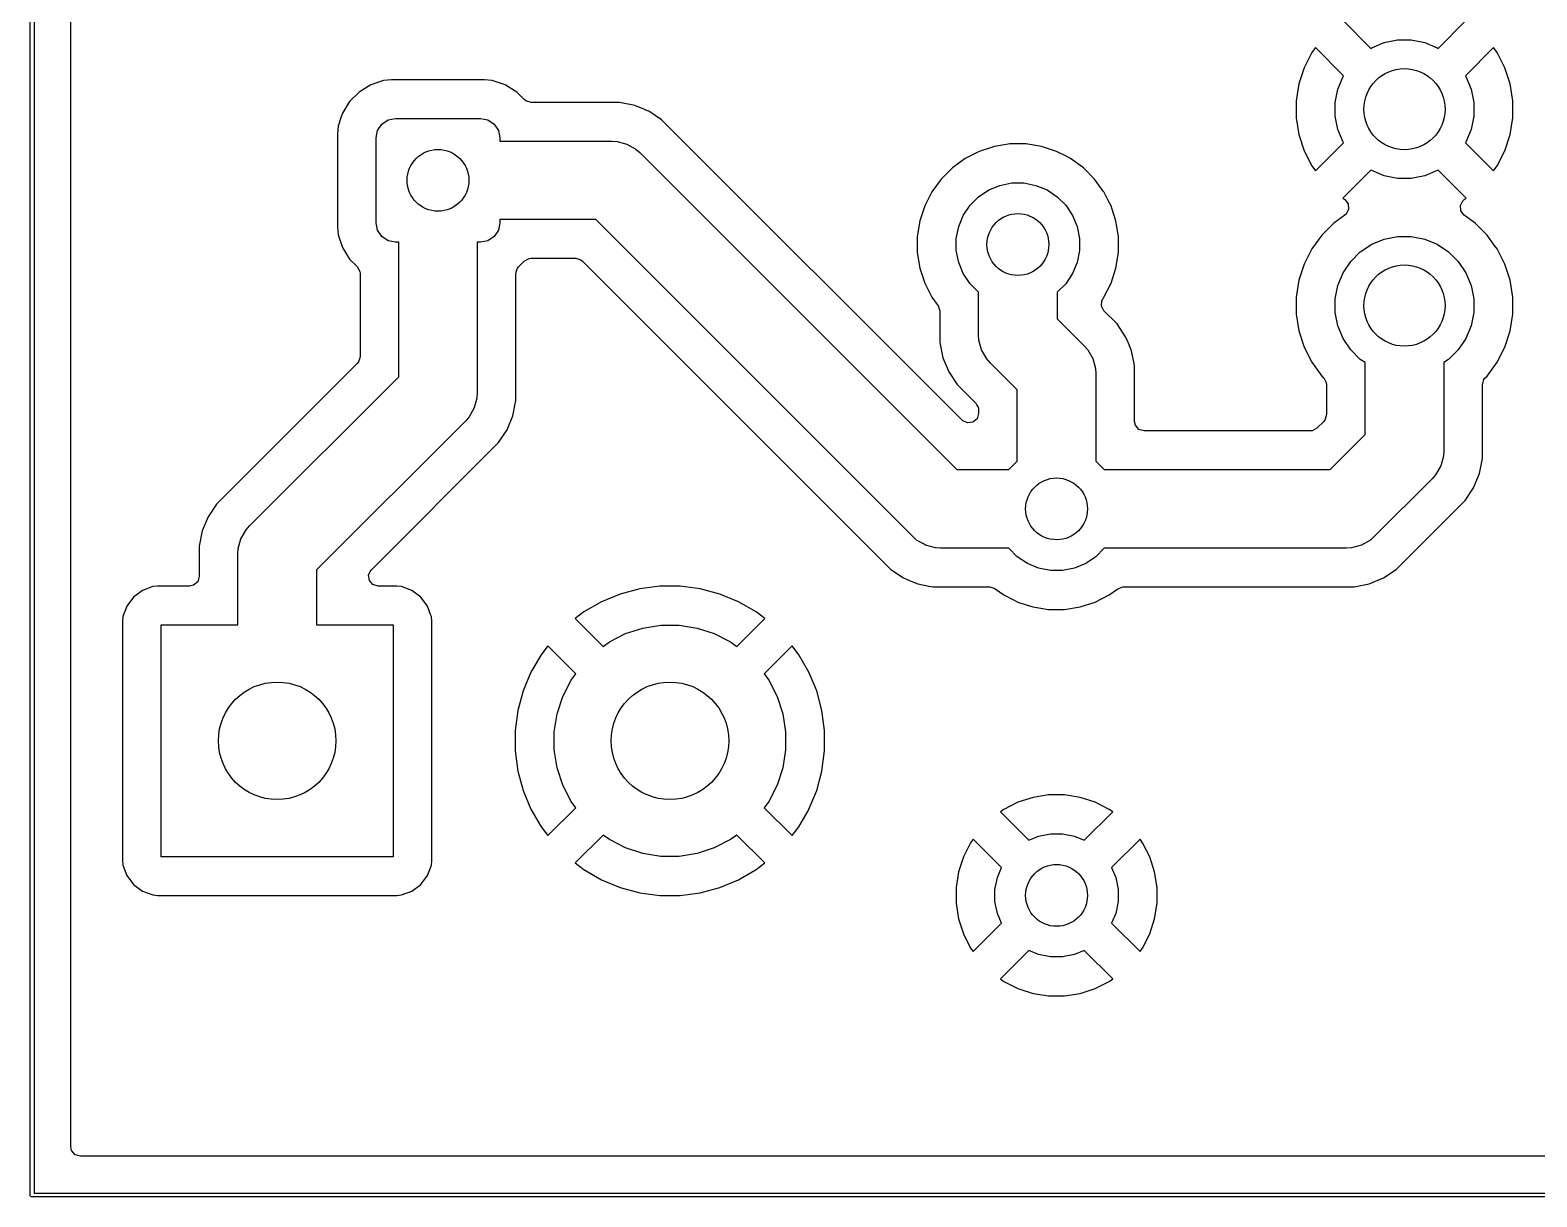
# Model space of a CAD drawing. Extents: x 101.7 to 181.8, y -136.4 to -71.3.
# Drawn here: x 101.72 to 121.21, y -136.4 to -121.31 of the extents above; entities that cross this region are included whole.
import ezdxf

# ---------------------------------------------------------------- set-up
doc = ezdxf.new("R2010")
doc.units = 0
doc.layers.add('BLACK', color=7, linetype='CONTINUOUS')

msp = doc.modelspace()

# ---------------------------------------------------------------- linework, layer by layer
at = {"layer": 'BLACK', "linetype": 'CONTINUOUS'}
for p, q in [((101.725, -136.375), (101.725, -71.375)), ((101.775, -71.4), (101.775, -136.35)), ((102.2505, -135.7505), (102.2505, -119.347682)), ((118.702485, -121.178932), (119.0662, -121.542647)), ((119.933798, -121.542646), (120.297513, -121.178932)), ((118.302616, -121.596233), (118.202567, -121.792589)), ((118.348931, -121.532485), (118.302616, -121.596233)), ((118.348932, -121.532485), (118.348931, -121.532485)), ((118.712647, -121.8962), (118.348932, -121.532485)), ((119.0662, -121.542647), (119.075743, -121.536271)), ((119.075743, -121.536271), (119.238744, -121.468754)), ((119.238744, -121.468754), (119.411785, -121.434334)), ((119.411785, -121.434334), (119.588215, -121.434334)), ((119.588215, -121.434334), (119.761256, -121.468754)), ((119.761256, -121.468754), (119.924257, -121.536271)), ((119.924257, -121.536271), (119.933798, -121.542646)), ((120.651065, -121.532485), (120.287351, -121.896198)), ((120.651066, -121.532485), (120.651065, -121.532485)), ((120.697388, -121.596243), (120.651066, -121.532485)), ((120.797432, -121.792589), (120.697388, -121.596243)), ((118.202567, -121.792589), (118.134473, -122.002164)), ((120.865526, -122.002164), (120.797432, -121.792589)), ((106.2972, -121.960001), (106.130668, -122.015185)), ((106.297203, -121.96), (106.2972, -121.960001)), ((106.399981, -121.949501), (106.297203, -121.96)), ((106.399998, -121.9495), (106.399981, -121.949501)), ((107.60001, -121.9495), (106.399998, -121.9495)), ((107.702795, -121.96), (107.60001, -121.9495)), ((107.702797, -121.960001), (107.702795, -121.96)), ((107.869334, -122.015186), (107.702797, -121.960001)), ((118.638754, -122.068744), (118.706271, -121.905743)), ((118.706271, -121.905743), (118.712647, -121.8962)), ((120.287351, -121.896198), (120.293729, -121.905743)), ((120.293729, -121.905743), (120.361246, -122.068744)), ((105.981342, -122.107289), (105.857289, -122.231342)), ((106.130663, -122.015187), (105.981342, -122.107289)), ((106.130668, -122.015185), (106.130663, -122.015187)), ((108.018656, -122.107288), (107.869334, -122.015186)), ((108.11655, -122.205182), (108.018656, -122.107288)), ((118.134473, -122.002164), (118.1, -122.219818)), ((118.604334, -122.241785), (118.638754, -122.068744)), ((120.361246, -122.068744), (120.395666, -122.241785)), ((120.9, -122.219818), (120.865526, -122.002164)), ((105.857289, -122.231342), (105.765187, -122.380663)), ((108.137192, -122.221815), (108.11655, -122.205182)), ((108.204231, -122.2415), (108.137192, -122.221815)), ((109.349329, -122.2415), (108.204231, -122.2415)), ((109.349333, -122.2415), (109.349329, -122.2415)), ((109.544161, -122.280254), (109.349333, -122.2415)), ((109.544169, -122.280256), (109.544161, -122.280254)), ((109.663071, -122.329507), (109.544169, -122.280256)), ((109.711338, -122.3495), (109.663071, -122.329507)), ((109.71134, -122.3495), (109.711338, -122.3495)), ((109.727698, -122.356275), (109.71134, -122.3495)), ((109.72771, -122.356282), (109.727698, -122.356275)), ((109.89288, -122.466646), (109.72771, -122.356282)), ((118.1, -122.219818), (118.1, -122.440181)), ((118.604334, -122.418215), (118.604334, -122.241785)), ((120.395666, -122.241785), (120.395666, -122.418215)), ((120.9, -122.440181), (120.9, -122.219818)), ((105.71, -122.547204), (105.6995, -122.649983)), ((105.710001, -122.547204), (105.71, -122.547204)), ((105.745465, -122.440181), (105.710001, -122.547203)), ((105.710001, -122.547203), (105.710001, -122.547204)), ((105.765185, -122.380668), (105.745465, -122.440181)), ((105.765187, -122.380663), (105.765185, -122.380668)), ((106.21903, -122.604329), (106.273223, -122.523223)), ((106.273223, -122.523223), (106.354329, -122.46903)), ((106.354329, -122.46903), (106.45, -122.45)), ((106.45, -122.45), (107.55, -122.45)), ((107.55, -122.45), (107.645671, -122.46903)), ((107.645671, -122.46903), (107.726777, -122.523223)), ((107.726777, -122.523223), (107.78097, -122.604329)), ((109.892884, -122.466649), (109.89288, -122.466646)), ((113.779819, -126.353584), (109.892884, -122.466649)), ((118.1, -122.440181), (118.134473, -122.657835)), ((118.638754, -122.591256), (118.604334, -122.418215)), ((120.395666, -122.418215), (120.361246, -122.591256)), ((120.865526, -122.657835), (120.9, -122.440181)), ((105.6995, -122.649983), (105.6995, -123.850001)), ((106.2, -122.7), (106.21903, -122.604329)), ((106.2, -123.8), (106.2, -122.7)), ((107.78097, -122.604329), (107.8, -122.7)), ((107.8, -122.7), (107.8, -122.742)), ((107.8, -122.742), (109.25, -122.742)), ((109.25, -122.742), (109.316307, -122.746346)), ((109.316307, -122.746346), (109.444403, -122.780669)), ((118.134473, -122.657835), (118.202567, -122.86741)), ((118.348932, -123.127513), (118.712646, -122.763798)), ((118.706271, -122.754257), (118.638754, -122.591256)), ((118.712646, -122.763798), (118.706271, -122.754257)), ((120.293729, -122.754257), (120.287352, -122.7638)), ((120.287352, -122.7638), (120.651066, -123.127514)), ((120.361246, -122.591256), (120.293729, -122.754257)), ((120.797432, -122.86741), (120.865526, -122.657835)), ((109.444403, -122.780669), (109.559251, -122.846977)), ((109.559251, -122.846977), (109.60921, -122.89079)), ((109.60921, -122.89079), (113.71042, -126.992)), ((114.000776, -122.874781), (113.818386, -122.967715)), ((114.195465, -122.811522), (114.000776, -122.874781)), ((114.373329, -122.783351), (114.195465, -122.811522)), ((114.397648, -122.7795), (114.373329, -122.783351)), ((114.602352, -122.7795), (114.397648, -122.7795)), ((114.629995, -122.783878), (114.602352, -122.7795)), ((114.804534, -122.811522), (114.629995, -122.783878)), ((114.999223, -122.874781), (114.804534, -122.811522)), ((115.124653, -122.938691), (114.999223, -122.874781)), ((115.18161, -122.967713), (115.124653, -122.938691)), ((118.202567, -122.86741), (118.302611, -123.063756)), ((120.697386, -123.06376), (120.797432, -122.86741)), ((113.652786, -123.088028), (113.508028, -123.232786)), ((113.818386, -122.967715), (113.652786, -123.088028)), ((115.181612, -122.967714), (115.18161, -122.967713)), ((115.181613, -122.967715), (115.181612, -122.967714)), ((115.347213, -123.088028), (115.181613, -122.967715)), ((115.491971, -123.232786), (115.347213, -123.088028)), ((118.302611, -123.063756), (118.348932, -123.127513)), ((119.066199, -123.117351), (118.702485, -123.481065)), ((119.075743, -123.123729), (119.066199, -123.117351)), ((119.238744, -123.191246), (119.075743, -123.123729)), ((119.924257, -123.123729), (119.761256, -123.191246)), ((119.933799, -123.117352), (119.924257, -123.123729)), ((120.297514, -123.481066), (119.933799, -123.117352)), ((120.651066, -123.127513), (120.697386, -123.06376)), ((120.651066, -123.127514), (120.651066, -123.127513)), ((113.508028, -123.232786), (113.387715, -123.398386)), ((114.122883, -123.374463), (114.267772, -123.314448)), ((114.267772, -123.314448), (114.421586, -123.283852)), ((114.421586, -123.283852), (114.578414, -123.283852)), ((114.578414, -123.283852), (114.732228, -123.314448)), ((114.732228, -123.314448), (114.877117, -123.374463)), ((115.604556, -123.387749), (115.491971, -123.232786)), ((119.411785, -123.225666), (119.238744, -123.191246)), ((119.588215, -123.225666), (119.411785, -123.225666)), ((119.761256, -123.191246), (119.588215, -123.225666)), ((113.387715, -123.398386), (113.294781, -123.580776)), ((113.881592, -123.572485), (113.992485, -123.461592)), ((113.992485, -123.461592), (114.122883, -123.374463)), ((114.877117, -123.374463), (115.007515, -123.461592)), ((115.007515, -123.461592), (115.118408, -123.572485)), ((115.612287, -123.39839), (115.604556, -123.387749)), ((115.669837, -123.511339), (115.612287, -123.39839)), ((115.705218, -123.580776), (115.669837, -123.511339)), ((118.702485, -123.481065), (118.702485, -123.481066)), ((118.702485, -123.481066), (118.72768, -123.499371)), ((118.72768, -123.499371), (118.770346, -123.554701)), ((120.223674, -123.575065), (120.256279, -123.51327)), ((120.256279, -123.51327), (120.272319, -123.499372)), ((120.272319, -123.499372), (120.297513, -123.481066)), ((120.297513, -123.481066), (120.297514, -123.481066)), ((113.294781, -123.580776), (113.231522, -123.775465)), ((113.734448, -123.847772), (113.794463, -123.702883)), ((113.794463, -123.702883), (113.881592, -123.572485)), ((115.118408, -123.572485), (115.205537, -123.702883)), ((115.205537, -123.702883), (115.265552, -123.847772)), ((115.705218, -123.580778), (115.705218, -123.580776)), ((115.70522, -123.580781), (115.705218, -123.580778)), ((115.719365, -123.624314), (115.70522, -123.580781)), ((115.768477, -123.775465), (115.719365, -123.624314)), ((118.727681, -123.700008), (118.587636, -123.801756)), ((118.74372, -123.68611), (118.727681, -123.700008)), ((118.776325, -123.624314), (118.74372, -123.68611)), ((118.770346, -123.554701), (118.776325, -123.624314)), ((120.229653, -123.644678), (120.223674, -123.575065)), ((120.272319, -123.700008), (120.229653, -123.644678)), ((120.412358, -123.801752), (120.272319, -123.700008)), ((105.6995, -123.850001), (105.699501, -123.850018)), ((105.699501, -123.850018), (105.71, -123.952796)), ((106.21903, -123.895671), (106.2, -123.8)), ((106.273223, -123.976777), (106.21903, -123.895671)), ((107.78097, -123.895671), (107.726777, -123.976777)), ((107.8, -123.8), (107.78097, -123.895671)), ((109.03958, -123.758), (107.8, -123.758)), ((107.8, -123.758), (107.8, -123.8)), ((113.14079, -127.85921), (109.03958, -123.758)), ((113.231522, -123.775465), (113.1995, -123.977648)), ((113.703852, -124.001586), (113.734448, -123.847772)), ((115.265552, -123.847772), (115.296148, -124.001586)), ((115.780285, -123.850018), (115.768477, -123.775465)), ((115.8005, -123.977648), (115.780285, -123.850018)), ((118.587636, -123.801756), (118.431756, -123.957636)), ((120.412363, -123.801756), (120.412358, -123.801752)), ((120.568243, -123.957636), (120.412363, -123.801756)), ((105.71, -123.952796), (105.710001, -123.952799)), ((105.710001, -123.952799), (105.765185, -124.119331)), ((105.765185, -124.119331), (105.765187, -124.119336)), ((105.765187, -124.119336), (105.857289, -124.268657)), ((106.354329, -124.03097), (106.273223, -123.976777)), ((106.45, -124.05), (106.354329, -124.03097)), ((106.492, -124.05), (106.45, -124.05)), ((106.492, -125.78958), (106.492, -124.05)), ((107.55, -124.05), (107.508, -124.05)), ((107.508, -124.05), (107.508, -126)), ((107.645671, -124.03097), (107.55, -124.05)), ((107.726777, -123.976777), (107.645671, -124.03097)), ((113.1995, -123.977648), (113.1995, -124.182351)), ((113.703852, -124.158414), (113.703852, -124.001586)), ((115.296148, -124.001586), (115.296148, -124.158414)), ((115.8005, -124.182352), (115.8005, -123.977648)), ((118.431752, -123.957641), (118.302187, -124.135974)), ((118.431756, -123.957636), (118.431752, -123.957641)), ((118.929046, -124.174291), (119.075743, -124.076271)), ((119.075743, -124.076271), (119.238744, -124.008754)), ((119.238744, -124.008754), (119.411785, -123.974334)), ((119.411785, -123.974334), (119.588215, -123.974334)), ((119.588215, -123.974334), (119.761256, -124.008754)), ((119.761256, -124.008754), (119.924257, -124.076271)), ((119.924257, -124.076271), (120.070954, -124.174291)), ((120.568247, -123.957641), (120.568243, -123.957636)), ((120.661974, -124.086647), (120.568247, -123.957641)), ((120.697815, -124.135978), (120.661974, -124.086647)), ((105.857289, -124.268657), (105.955181, -124.366549)), ((108.044819, -124.36655), (108.11655, -124.294819)), ((108.11655, -124.294819), (108.177873, -124.261334)), ((108.177873, -124.261334), (108.204231, -124.2585)), ((108.204231, -124.2585), (108.780904, -124.2585)), ((108.780904, -124.2585), (108.847943, -124.278185)), ((108.847943, -124.278185), (108.868585, -124.294819)), ((108.868585, -124.294819), (112.857115, -128.283351)), ((113.1995, -124.182351), (113.231522, -124.384534)), ((113.734448, -124.312228), (113.703852, -124.158414)), ((113.794463, -124.457117), (113.734448, -124.312228)), ((115.265552, -124.312228), (115.205537, -124.457117)), ((115.296148, -124.158414), (115.265552, -124.312228)), ((115.768477, -124.384534), (115.8005, -124.182352)), ((118.302187, -124.135974), (118.202104, -124.332393)), ((118.706271, -124.445743), (118.804291, -124.299046)), ((118.804291, -124.299046), (118.929046, -124.174291)), ((120.070954, -124.174291), (120.195709, -124.299046)), ((120.195709, -124.299046), (120.293729, -124.445743)), ((120.760244, -124.2585), (120.697815, -124.135978)), ((120.797895, -124.332393), (120.760244, -124.2585)), ((105.955181, -124.366549), (105.988666, -124.427872)), ((105.988666, -124.427872), (105.9915, -124.45423)), ((105.9915, -124.45423), (105.9915, -125.530904)), ((108.0085, -124.45423), (108.017144, -124.42479)), ((108.0085, -125.900671), (108.0085, -124.45423)), ((108.017144, -124.42479), (108.023668, -124.394804)), ((108.023668, -124.394804), (108.027422, -124.389788)), ((108.027422, -124.389788), (108.028185, -124.387192)), ((108.028185, -124.387192), (108.044819, -124.36655)), ((113.231522, -124.384534), (113.294781, -124.579223)), ((113.881592, -124.587515), (113.794463, -124.457117)), ((115.205537, -124.457117), (115.118408, -124.587515)), ((115.70522, -124.579219), (115.768477, -124.384534)), ((118.202103, -124.332396), (118.133985, -124.542047)), ((118.202104, -124.332393), (118.202103, -124.332396)), ((118.638754, -124.608744), (118.706271, -124.445743)), ((120.293729, -124.445743), (120.361246, -124.608744)), ((120.797896, -124.332396), (120.797895, -124.332393)), ((120.827916, -124.42479), (120.797896, -124.332396)), ((120.866015, -124.542049), (120.827916, -124.42479)), ((113.294781, -124.579223), (113.38678, -124.759778)), ((113.992, -124.697923), (113.881592, -124.587515)), ((113.992, -125.25), (113.992, -124.697923)), ((115.118408, -124.587515), (115.008, -124.697923)), ((115.008, -124.697923), (115.008, -125.03958)), ((115.612287, -124.76161), (115.70522, -124.579219)), ((118.133985, -124.542047), (118.0995, -124.759778)), ((118.604334, -124.781785), (118.638754, -124.608744)), ((120.361246, -124.608744), (120.395666, -124.781785)), ((120.9005, -124.759778), (120.866015, -124.542049)), ((113.38678, -124.759778), (113.387713, -124.76161)), ((113.387713, -124.76161), (113.467818, -124.871866)), ((113.467818, -124.871866), (113.491298, -124.93767)), ((115.580282, -124.876209), (115.585266, -124.806518)), ((115.613767, -124.937532), (115.580282, -124.876209)), ((115.585266, -124.806518), (115.601132, -124.776963)), ((115.601132, -124.776963), (115.612287, -124.76161)), ((118.0995, -124.759778), (118.0995, -124.980221)), ((118.604334, -124.958215), (118.604334, -124.781785)), ((120.395666, -124.781785), (120.395666, -124.958215)), ((120.9005, -124.980222), (120.9005, -124.759778)), ((113.491298, -124.93767), (113.4915, -124.94475)), ((113.4915, -124.94475), (113.4915, -125.349333)), ((115.008, -125.03958), (115.35921, -125.39079)), ((115.783351, -125.107115), (115.613767, -124.937532)), ((115.783354, -125.107119), (115.783351, -125.107115)), ((115.893722, -125.272296), (115.783354, -125.107119)), ((118.0995, -124.980221), (118.133985, -125.197952)), ((118.638754, -125.131256), (118.604334, -124.958215)), ((120.395666, -124.958215), (120.361246, -125.131256)), ((120.866015, -125.197951), (120.9005, -124.980222)), ((113.996346, -125.316307), (113.992, -125.25)), ((115.893724, -125.272302), (115.893722, -125.272296)), ((115.893725, -125.272303), (115.893724, -125.272302)), ((115.925629, -125.349329), (115.893725, -125.272303)), ((118.133985, -125.197952), (118.202103, -125.407603)), ((118.706271, -125.294257), (118.638754, -125.131256)), ((118.804291, -125.440954), (118.706271, -125.294257)), ((120.293729, -125.294257), (120.195709, -125.440954)), ((120.361246, -125.131256), (120.293729, -125.294257)), ((120.797895, -125.407606), (120.866015, -125.197951)), ((113.4915, -125.349333), (113.530254, -125.544161)), ((114.030669, -125.444403), (113.996346, -125.316307)), ((114.096977, -125.559251), (114.030669, -125.444403)), ((115.35921, -125.39079), (115.403023, -125.440749)), ((115.403023, -125.440749), (115.469331, -125.555597)), ((115.928856, -125.357119), (115.925629, -125.349329)), ((115.969744, -125.455831), (115.928856, -125.357119)), ((116.002118, -125.618585), (115.969744, -125.455831)), ((118.202103, -125.407603), (118.202104, -125.407606)), ((118.202104, -125.407606), (118.302187, -125.604025)), ((118.929046, -125.565709), (118.804291, -125.440954)), ((120.195709, -125.440954), (120.070954, -125.565709)), ((120.697815, -125.604022), (120.797895, -125.407606)), ((105.955181, -125.618585), (104.277119, -127.296647)), ((105.971815, -125.597943), (105.955181, -125.618585)), ((105.9915, -125.530904), (105.971815, -125.597943)), ((113.530254, -125.544161), (113.530256, -125.544169)), ((113.530256, -125.544169), (113.597218, -125.70583)), ((114.14079, -125.60921), (114.096977, -125.559251)), ((114.492, -125.96042), (114.14079, -125.60921)), ((115.469331, -125.555597), (115.503654, -125.683693)), ((115.503654, -125.683693), (115.508, -125.75)), ((116.008499, -125.650666), (116.002118, -125.618585)), ((116.0085, -125.65067), (116.008499, -125.650666)), ((116.0085, -126.3675), (116.0085, -125.65067)), ((118.302187, -125.604025), (118.431752, -125.782358)), ((118.992, -125.607773), (118.929046, -125.565709)), ((118.992, -126.53958), (118.992, -125.607773)), ((120.070954, -125.565709), (120.008, -125.607773)), ((120.008, -125.607773), (120.008, -126.75)), ((120.568242, -125.782365), (120.697815, -125.604022)), ((104.56079, -127.72079), (106.492, -125.78958)), ((113.597218, -125.70583), (113.606278, -125.727703)), ((113.606278, -125.727703), (113.716646, -125.892881)), ((115.508, -125.75), (115.508, -126.882077)), ((118.431752, -125.782358), (118.431756, -125.782363)), ((118.431756, -125.782363), (118.455181, -125.805788)), ((118.455181, -125.805788), (118.488666, -125.867111)), ((118.488666, -125.867111), (118.4915, -125.893469)), ((120.5085, -125.893469), (120.528185, -125.82643)), ((120.528185, -125.82643), (120.544819, -125.805788)), ((120.544819, -125.805788), (120.568242, -125.782365)), ((107.503654, -126.066307), (107.469331, -126.194404)), ((107.508, -126), (107.503654, -126.066307)), ((108.0085, -126.099329), (108.0085, -125.900671)), ((113.716646, -125.892881), (113.716649, -125.892884)), ((113.716649, -125.892884), (113.955181, -126.131415)), ((114.492, -126.882077), (114.492, -125.96042)), ((118.4915, -125.893469), (118.4915, -126.280904)), ((120.5085, -126.650671), (120.5085, -125.893469)), ((107.469331, -126.194404), (107.403023, -126.309251)), ((107.969744, -126.294169), (108.0085, -126.099329)), ((113.955181, -126.131415), (113.969884, -126.158342)), ((113.969884, -126.158342), (113.986477, -126.184161)), ((113.9915, -126.265903), (113.971815, -126.332942)), ((113.986477, -126.184161), (113.987368, -126.190361)), ((113.987368, -126.190361), (113.988666, -126.192738)), ((113.988666, -126.192738), (113.9915, -126.219096)), ((113.9915, -126.219096), (113.9915, -126.265903)), ((107.35921, -126.35921), (105.428, -128.29042)), ((107.403023, -126.309251), (107.35921, -126.35921)), ((107.893721, -126.477704), (107.969744, -126.294169)), ((113.786297, -126.359616), (113.779819, -126.353584)), ((113.849853, -126.388641), (113.786297, -126.359616)), ((113.919011, -126.378697), (113.849853, -126.388641)), ((113.971815, -126.332942), (113.919011, -126.378697)), ((116.019706, -126.419011), (116.0085, -126.3675)), ((116.065461, -126.471815), (116.019706, -126.419011)), ((116.1325, -126.4915), (116.065461, -126.471815)), ((118.368585, -126.455181), (118.307262, -126.488666)), ((118.455181, -126.368585), (118.368585, -126.455181)), ((118.471815, -126.347943), (118.455181, -126.368585)), ((118.472577, -126.345346), (118.471815, -126.347943)), ((118.476332, -126.340331), (118.472577, -126.345346)), ((118.482855, -126.310344), (118.476332, -126.340331)), ((118.4915, -126.280904), (118.482855, -126.310344)), ((106.138415, -128.287819), (107.78335, -126.642884)), ((107.78335, -126.642884), (107.783353, -126.642881)), ((107.783353, -126.642881), (107.893721, -126.477704)), ((118.280904, -126.4915), (116.1325, -126.4915)), ((118.307262, -126.488666), (118.280904, -126.4915)), ((118.53958, -126.992), (118.992, -126.53958)), ((120.5085, -126.849329), (120.5085, -126.650671)), ((120.003654, -126.816307), (119.969331, -126.944404)), ((120.008, -126.75), (120.003654, -126.816307)), ((120.469744, -127.044169), (120.5085, -126.849329)), ((113.71042, -126.992), (114.382077, -126.992)), ((114.382077, -126.992), (114.492, -126.882077)), ((115.508, -126.882077), (115.617923, -126.992)), ((115.617923, -126.992), (118.53958, -126.992)), ((119.969331, -126.944404), (119.903023, -127.059251)), ((120.393721, -127.227704), (120.469744, -127.044169)), ((119.85921, -127.10921), (119.10921, -127.85921)), ((119.903023, -127.059251), (119.85921, -127.10921)), ((120.283353, -127.392881), (120.393721, -127.227704)), ((104.136645, -127.43712), (104.026282, -127.602289)), ((104.206882, -127.366884), (104.136645, -127.43712)), ((104.277119, -127.296647), (104.206882, -127.366884)), ((119.533353, -128.142881), (120.283353, -127.392881)), ((104.026277, -127.602298), (103.950256, -127.78583)), ((104.026282, -127.602289), (104.026277, -127.602298)), ((103.950254, -127.785838), (103.9115, -127.980666)), ((103.950256, -127.78583), (103.950254, -127.785838)), ((104.450669, -127.885597), (104.516977, -127.770749)), ((104.516977, -127.770749), (104.56079, -127.72079)), ((103.9115, -127.980666), (103.9115, -128.3755)), ((104.412, -128.08), (104.416346, -128.013693)), ((104.416346, -128.013693), (104.450669, -127.885597)), ((113.190749, -127.903024), (113.14079, -127.85921)), ((113.277742, -127.953249), (113.190749, -127.903024)), ((113.305597, -127.969331), (113.277742, -127.953249)), ((113.433693, -128.003654), (113.305597, -127.969331)), ((113.5, -128.008), (113.433693, -128.003654)), ((114.382077, -128.008), (113.5, -128.008)), ((114.492485, -128.118408), (114.382077, -128.008)), ((115.617923, -128.008), (115.507515, -128.118408)), ((118.75, -128.008), (115.617923, -128.008)), ((118.816307, -128.003654), (118.75, -128.008)), ((118.944403, -127.969331), (118.816307, -128.003654)), ((119.059251, -127.903023), (118.944403, -127.969331)), ((119.10921, -127.85921), (119.059251, -127.903023)), ((104.412, -129), (104.412, -128.08)), ((114.622883, -128.205537), (114.492485, -128.118408)), ((114.767772, -128.265552), (114.622883, -128.205537)), ((115.377117, -128.205537), (115.232228, -128.265552)), ((115.507515, -128.118408), (115.377117, -128.205537)), ((119.392881, -128.283353), (119.533353, -128.142881)), ((103.9115, -128.3755), (103.891815, -128.442539)), ((105.428, -128.29042), (105.428, -129)), ((106.103358, -128.357853), (106.132383, -128.294297)), ((106.113302, -128.427011), (106.103358, -128.357853)), ((106.132383, -128.294297), (106.138415, -128.287819)), ((112.857115, -128.283351), (112.857123, -128.283357)), ((112.857123, -128.283357), (113.022286, -128.393715)), ((113.022286, -128.393715), (113.022289, -128.393716)), ((113.022289, -128.393716), (113.022297, -128.393722)), ((113.022297, -128.393722), (113.129809, -128.438254)), ((114.921586, -128.296148), (114.767772, -128.265552)), ((115.078414, -128.296148), (114.921586, -128.296148)), ((115.232228, -128.265552), (115.078414, -128.296148)), ((119.044169, -128.469744), (119.227704, -128.393721)), ((119.227704, -128.393721), (119.392881, -128.283353)), ((103.177664, -128.556206), (103.062455, -128.642452)), ((103.177671, -128.556202), (103.177664, -128.556206)), ((103.312516, -128.505908), (103.177671, -128.556202)), ((103.372123, -128.499501), (103.312516, -128.505908)), ((103.372129, -128.4995), (103.372123, -128.499501)), ((103.7875, -128.4995), (103.372129, -128.4995)), ((103.839011, -128.488294), (103.7875, -128.4995)), ((103.891815, -128.442539), (103.839011, -128.488294)), ((106.159057, -128.479815), (106.113302, -128.427011)), ((106.226096, -128.4995), (106.159057, -128.479815)), ((106.467865, -128.4995), (106.226096, -128.4995)), ((106.467873, -128.4995), (106.467865, -128.4995)), ((106.467881, -128.4995), (106.467873, -128.4995)), ((106.467883, -128.499501), (106.467881, -128.4995)), ((106.527483, -128.505908), (106.467883, -128.499501)), ((106.662328, -128.556202), (106.527482, -128.505908)), ((106.527482, -128.505908), (106.527483, -128.505908)), ((106.662335, -128.556206), (106.662328, -128.556202)), ((106.777544, -128.642452), (106.662335, -128.556206)), ((109.355744, -128.602075), (109.113528, -128.702404)), ((109.608979, -128.534222), (109.355744, -128.602075)), ((109.60899, -128.53422), (109.608979, -128.534222)), ((109.868905, -128.5), (109.60899, -128.53422)), ((110.131094, -128.5), (109.868905, -128.5)), ((110.391009, -128.53422), (110.131094, -128.5)), ((110.39102, -128.534222), (110.391009, -128.53422)), ((110.644255, -128.602075), (110.39102, -128.534222)), ((110.886471, -128.702404), (110.644255, -128.602075)), ((113.129809, -128.438254), (113.205831, -128.469744)), ((113.205831, -128.469744), (113.346547, -128.497734)), ((113.346547, -128.497734), (113.400666, -128.508499)), ((113.400666, -128.508499), (113.40067, -128.5085)), ((113.40067, -128.5085), (113.400671, -128.5085)), ((113.400671, -128.5085), (113.400672, -128.5085)), ((113.400672, -128.5085), (113.599329, -128.5085)), ((113.599329, -128.5085), (114.135249, -128.5085)), ((114.135249, -128.5085), (114.202288, -128.528185)), ((114.202288, -128.528185), (114.20813, -128.532179)), ((114.20813, -128.532179), (114.31839, -128.612287)), ((114.31839, -128.612287), (114.434607, -128.671503)), ((115.499219, -128.70522), (115.68161, -128.612287)), ((115.68161, -128.612287), (115.791866, -128.532181)), ((115.791866, -128.532181), (115.857672, -128.508702)), ((115.857672, -128.508702), (115.864751, -128.5085)), ((115.864751, -128.5085), (118.84933, -128.5085)), ((118.84933, -128.5085), (118.849331, -128.508499)), ((118.849331, -128.508499), (119.044169, -128.469744)), ((102.976202, -128.757671), (102.925908, -128.892517)), ((102.976206, -128.757664), (102.976202, -128.757671)), ((103.062452, -128.642455), (102.976206, -128.757664)), ((103.062455, -128.642452), (103.062452, -128.642455)), ((106.777547, -128.642455), (106.777544, -128.642452)), ((106.863793, -128.757664), (106.777547, -128.642455)), ((106.863797, -128.757671), (106.863793, -128.757664)), ((106.904975, -128.868077), (106.863797, -128.757671)), ((109.113517, -128.702409), (108.886471, -128.833496)), ((109.113528, -128.702404), (109.113517, -128.702409)), ((110.886482, -128.702409), (110.886471, -128.702404)), ((111.113516, -128.833488), (110.886482, -128.702409)), ((114.434607, -128.671503), (114.500776, -128.705218)), ((114.500776, -128.705218), (114.500778, -128.705218)), ((114.500778, -128.705218), (114.500781, -128.70522)), ((114.500781, -128.70522), (114.605137, -128.739127)), ((114.605137, -128.739127), (114.695465, -128.768477)), ((114.695465, -128.768477), (114.796557, -128.784488)), ((114.796557, -128.784488), (114.897648, -128.8005)), ((114.897648, -128.8005), (114.897649, -128.8005)), ((114.897649, -128.8005), (115.102351, -128.8005)), ((115.102351, -128.8005), (115.102352, -128.8005)), ((115.102352, -128.8005), (115.304534, -128.768477)), ((115.304534, -128.768477), (115.499219, -128.70522)), ((102.919501, -128.952116), (102.9195, -128.952127)), ((102.9195, -128.952127), (102.9195, -132.04787)), ((102.925908, -128.892517), (102.919501, -128.952116)), ((103.42, -132), (103.42, -129)), ((103.42, -129), (104.412, -129)), ((105.428, -129), (106.42, -129)), ((106.42, -129), (106.42, -132)), ((106.914091, -128.892517), (106.904975, -128.868077)), ((106.920499, -128.952128), (106.914091, -128.892517)), ((106.920499, -130.368905), (106.920499, -128.952128)), ((108.886471, -128.833496), (108.773633, -128.920079)), ((108.773633, -128.920079), (108.773633, -128.92008)), ((108.773633, -128.92008), (109.134204, -129.280651)), ((109.649832, -129.041445), (109.882311, -129.004624)), ((109.882311, -129.004624), (110.117689, -129.004624)), ((110.117689, -129.004624), (110.350168, -129.041445)), ((110.865794, -129.28065), (111.226365, -128.92008)), ((111.113524, -128.833494), (111.113516, -128.833488)), ((111.226365, -128.92008), (111.113524, -128.833494)), ((109.216252, -129.22104), (109.425975, -129.114181)), ((109.425975, -129.114181), (109.649832, -129.041445)), ((110.350168, -129.041445), (110.574025, -129.114181)), ((110.574025, -129.114181), (110.783748, -129.22104)), ((108.333496, -129.386471), (108.202409, -129.613517)), ((108.420079, -129.273633), (108.333496, -129.386471)), ((108.42008, -129.273633), (108.420079, -129.273633)), ((108.780651, -129.634204), (108.42008, -129.273633)), ((109.134204, -129.280651), (109.216252, -129.22104)), ((110.783748, -129.22104), (110.865794, -129.28065)), ((111.579917, -129.273633), (111.219347, -129.634202)), ((111.579918, -129.273633), (111.579917, -129.273633)), ((111.666505, -129.386475), (111.579918, -129.273633)), ((111.666511, -129.386483), (111.666505, -129.386475)), ((111.79759, -129.613517), (111.666511, -129.386483)), ((108.202404, -129.613528), (108.102075, -129.855744)), ((108.202409, -129.613517), (108.202404, -129.613528)), ((108.614181, -129.925975), (108.72104, -129.716252)), ((108.72104, -129.716252), (108.780651, -129.634204)), ((111.219347, -129.634202), (111.27896, -129.716252)), ((111.27896, -129.716252), (111.385819, -129.925975)), ((111.797595, -129.613528), (111.79759, -129.613517)), ((111.897924, -129.855744), (111.797595, -129.613528)), ((108.102075, -129.855744), (108.034222, -130.108979)), ((108.541445, -130.149832), (108.614181, -129.925975)), ((111.385819, -129.925975), (111.458555, -130.149832)), ((111.965777, -130.108979), (111.897924, -129.855744)), ((108.03422, -130.10899), (108, -130.368905)), ((108.034222, -130.108979), (108.03422, -130.10899)), ((108.504624, -130.382311), (108.541445, -130.149832)), ((111.458555, -130.149832), (111.495376, -130.382311)), ((111.965779, -130.10899), (111.965777, -130.108979)), ((111.999999, -130.368905), (111.965779, -130.10899)), ((106.9205, -132.047873), (106.920499, -130.368905)), ((108, -130.368905), (108, -130.631094)), ((112, -130.368919), (111.999999, -130.368905)), ((112, -130.63108), (112, -130.368919)), ((108.504624, -130.617689), (108.504624, -130.382311)), ((111.495376, -130.382311), (111.495376, -130.617689)), ((108, -130.631094), (108.03422, -130.891009)), ((108.541445, -130.850168), (108.504624, -130.617689)), ((111.495376, -130.617689), (111.458555, -130.850168)), ((111.965779, -130.891009), (111.999999, -130.631094)), ((111.999999, -130.631094), (112, -130.63108)), ((108.03422, -130.891009), (108.034222, -130.89102)), ((108.034222, -130.89102), (108.102075, -131.144255)), ((108.614181, -131.074025), (108.541445, -130.850168)), ((111.458555, -130.850168), (111.385819, -131.074025)), ((111.897924, -131.144255), (111.965777, -130.89102)), ((111.965777, -130.89102), (111.965779, -130.891009)), ((108.102075, -131.144255), (108.202404, -131.386471)), ((108.72104, -131.283748), (108.614181, -131.074025)), ((111.385819, -131.074025), (111.27896, -131.283748)), ((111.797595, -131.386471), (111.897924, -131.144255)), ((108.78065, -131.365794), (108.72104, -131.283748)), ((111.27896, -131.283748), (111.219348, -131.365796)), ((114.500968, -131.295244), (114.318644, -131.388143)), ((114.695582, -131.232009), (114.500968, -131.295244)), ((114.897683, -131.2), (114.695582, -131.232009)), ((115.102317, -131.2), (114.897683, -131.2)), ((115.304417, -131.232009), (115.102317, -131.2)), ((115.499031, -131.295244), (115.304417, -131.232009)), ((115.68135, -131.388141), (115.499031, -131.295244)), ((108.202404, -131.386471), (108.202409, -131.386482)), ((108.202409, -131.386482), (108.333488, -131.613516)), ((108.42008, -131.726365), (108.78065, -131.365794)), ((111.219348, -131.365796), (111.579917, -131.726365)), ((111.666511, -131.613516), (111.786447, -131.405783)), ((111.786447, -131.405783), (111.79759, -131.386482)), ((111.79759, -131.386482), (111.797595, -131.386471)), ((114.318644, -131.388143), (114.274077, -131.420523)), ((114.274077, -131.420523), (114.274077, -131.420524)), ((114.274077, -131.420524), (114.640655, -131.787101)), ((115.359344, -131.787101), (115.725922, -131.420524)), ((115.681359, -131.388147), (115.68135, -131.388141)), ((115.725921, -131.420523), (115.681359, -131.388147)), ((115.725922, -131.420524), (115.725921, -131.420523)), ((108.333488, -131.613516), (108.333494, -131.613524)), ((108.333494, -131.613524), (108.42008, -131.726365)), ((109.134202, -131.719347), (108.773633, -132.079917)), ((109.216252, -131.77896), (109.134202, -131.719347)), ((110.865796, -131.719348), (110.783748, -131.77896)), ((111.226365, -132.079917), (110.865796, -131.719348)), ((111.579917, -131.726365), (111.579919, -131.726365)), ((111.579919, -131.726365), (111.666499, -131.613534)), ((111.666499, -131.613534), (111.666511, -131.613516)), ((114.767772, -131.734448), (114.921586, -131.703852)), ((114.921586, -131.703852), (115.078414, -131.703852)), ((115.078414, -131.703852), (115.232228, -131.734448)), ((109.425975, -131.885819), (109.216252, -131.77896)), ((109.649832, -131.958555), (109.425975, -131.885819)), ((110.574025, -131.885819), (110.350168, -131.958555)), ((110.783748, -131.77896), (110.574025, -131.885819)), ((113.888143, -131.818644), (113.795244, -132.000968)), ((113.920523, -131.774077), (113.888143, -131.818644)), ((113.920524, -131.774077), (113.920523, -131.774077)), ((114.287101, -132.140654), (113.920524, -131.774077)), ((114.640655, -131.787101), (114.767772, -131.734448)), ((115.232228, -131.734448), (115.359344, -131.787101)), ((116.079474, -131.774076), (115.712897, -132.140652)), ((116.079474, -131.774077), (116.079474, -131.774076)), ((116.111859, -131.81865), (116.079474, -131.774077)), ((116.204755, -132.000968), (116.111859, -131.81865)), ((102.9195, -132.04787), (102.919501, -132.047876)), ((102.919501, -132.047876), (102.925908, -132.107483)), ((102.925908, -132.107483), (102.976202, -132.242328)), ((106.42, -132), (103.42, -132)), ((106.863796, -132.242331), (106.914091, -132.107483)), ((106.914091, -132.107483), (106.9205, -132.047873)), ((108.773633, -132.079917), (108.773633, -132.079918)), ((108.773633, -132.079918), (108.886475, -132.166505)), ((109.882311, -131.995376), (109.649832, -131.958555)), ((110.117689, -131.995376), (109.882311, -131.995376)), ((110.350168, -131.958555), (110.117689, -131.995376)), ((111.113534, -132.166499), (111.226365, -132.079919)), ((111.226365, -132.079919), (111.226365, -132.079917)), ((113.795244, -132.000968), (113.732009, -132.195582)), ((116.26799, -132.195582), (116.204755, -132.000968)), ((102.976202, -132.242328), (102.976206, -132.242335)), ((102.976206, -132.242335), (103.062452, -132.357544)), ((106.777546, -132.357546), (106.863796, -132.242331)), ((108.886475, -132.166505), (108.886483, -132.166511)), ((108.886483, -132.166511), (109.113517, -132.29759)), ((109.113517, -132.29759), (109.113528, -132.297595)), ((109.113528, -132.297595), (109.355744, -132.397924)), ((110.644839, -132.397682), (110.886471, -132.297595)), ((110.886471, -132.297595), (110.886475, -132.297593)), ((110.886475, -132.297593), (110.907545, -132.285429)), ((110.907545, -132.285429), (110.907546, -132.285428)), ((110.907546, -132.285428), (111.113516, -132.166511)), ((111.113516, -132.166511), (111.113534, -132.166499)), ((113.732009, -132.195582), (113.7, -132.397682)), ((114.203852, -132.421586), (114.234448, -132.267772)), ((114.234448, -132.267772), (114.287101, -132.140654)), ((115.712897, -132.140652), (115.765552, -132.267772)), ((115.765552, -132.267772), (115.796148, -132.421586)), ((116.3, -132.397682), (116.26799, -132.195582)), ((103.062452, -132.357544), (103.062455, -132.357547)), ((103.062455, -132.357547), (103.177664, -132.443793)), ((103.177664, -132.443793), (103.177671, -132.443797)), ((103.177671, -132.443797), (103.312517, -132.494091)), ((103.312517, -132.494091), (103.312516, -132.494091)), ((103.312516, -132.494091), (103.319444, -132.494835)), ((103.319444, -132.494835), (103.372127, -132.5005)), ((103.372127, -132.5005), (106.467872, -132.500499)), ((106.467872, -132.500499), (106.527483, -132.494091)), ((106.527483, -132.494091), (106.662331, -132.443796)), ((106.662331, -132.443796), (106.777546, -132.357546)), ((109.355744, -132.397924), (109.608979, -132.465777)), ((109.608979, -132.465777), (109.60899, -132.465779)), ((109.60899, -132.465779), (109.868905, -132.499999)), ((109.868905, -132.499999), (109.86892, -132.5)), ((109.86892, -132.5), (110.13108, -132.5)), ((110.13108, -132.5), (110.131094, -132.499999)), ((110.131094, -132.499999), (110.391009, -132.465779)), ((110.391009, -132.465779), (110.39102, -132.465777)), ((110.39102, -132.465777), (110.644255, -132.397924)), ((110.644255, -132.397924), (110.644839, -132.397682)), ((113.7, -132.397682), (113.7, -132.602317)), ((114.203852, -132.578414), (114.203852, -132.421586)), ((115.796148, -132.421586), (115.796148, -132.578414)), ((116.3, -132.602317), (116.3, -132.397682)), ((113.7, -132.602317), (113.732009, -132.804417)), ((114.234448, -132.732228), (114.203852, -132.578414)), ((115.796148, -132.578414), (115.765552, -132.732228)), ((116.26799, -132.804417), (116.3, -132.602317)), ((113.732009, -132.804417), (113.795244, -132.999031)), ((113.920524, -133.225922), (114.287101, -132.859344)), ((114.287101, -132.859344), (114.234448, -132.732228)), ((115.765552, -132.732228), (115.712897, -132.859345)), ((115.712897, -132.859345), (116.079474, -133.225922)), ((116.204755, -132.999031), (116.26799, -132.804417)), ((113.795244, -132.999031), (113.888141, -133.18135)), ((116.111859, -133.181349), (116.204755, -132.999031)), ((113.888141, -133.18135), (113.888147, -133.181359)), ((113.888147, -133.181359), (113.920523, -133.225921)), ((113.920523, -133.225921), (113.920524, -133.225922)), ((114.640653, -133.212897), (114.274076, -133.579474)), ((114.767772, -133.265552), (114.640653, -133.212897)), ((114.921586, -133.296148), (114.767772, -133.265552)), ((115.232228, -133.265552), (115.078414, -133.296148)), ((115.359345, -133.212898), (115.232228, -133.265552)), ((115.725921, -133.579474), (115.359345, -133.212898)), ((116.079474, -133.225921), (116.111859, -133.181349)), ((116.079474, -133.225922), (116.079474, -133.225921)), ((115.078414, -133.296148), (114.921586, -133.296148)), ((114.274076, -133.579474), (114.31865, -133.611859)), ((114.31865, -133.611859), (114.500968, -133.704755)), ((115.499031, -133.704755), (115.681349, -133.611859)), ((115.681349, -133.611859), (115.725921, -133.579474)), ((114.500968, -133.704755), (114.695582, -133.76799)), ((114.695582, -133.76799), (114.897683, -133.8)), ((114.897683, -133.8), (115.102317, -133.8)), ((115.102317, -133.8), (115.304417, -133.76799)), ((115.304417, -133.76799), (115.499031, -133.704755)), ((102.261706, -135.802011), (102.2505, -135.7505)), ((102.307461, -135.854815), (102.261706, -135.802011)), ((102.3745, -135.8745), (102.307461, -135.854815)), ((181.1255, -135.8745), (102.3745, -135.8745)), ((101.726903, -136.384567), (101.725, -136.375)), ((101.740433, -136.398097), (101.726903, -136.384567)), ((101.75, -136.4), (101.740433, -136.398097)), ((181.75, -136.4), (101.75, -136.4)), ((101.775, -136.35), (181.725, -136.35))]:
    msp.add_line(p, q, dxfattribs=at)
at = {"layer": 'BLACK'}
for centre, radius in [((119.5, -122.33), 0.525), ((119.5, -122.33), 0.525), ((107, -123.25), 0.4), ((107, -123.25), 0.4), ((114.5, -124.08), 0.4), ((114.5, -124.08), 0.4), ((119.5, -124.87), 0.525), ((119.5, -124.87), 0.525), ((115, -127.5), 0.4), ((115, -127.5), 0.4), ((104.92, -130.5), 0.76), ((104.92, -130.5), 0.76), ((110, -130.5), 0.76), ((110, -130.5), 0.76), ((115, -132.5), 0.4), ((115, -132.5), 0.4)]:
    msp.add_circle(centre, radius, dxfattribs=at)
at = {"layer": 'WHITE'}
for centre, radius in [((119.5, -122.33), 0.525), ((107, -123.25), 0.4), ((114.5, -124.08), 0.4), ((119.5, -124.87), 0.525), ((115, -127.5), 0.4), ((104.92, -130.5), 0.76), ((110, -130.5), 0.76), ((115, -132.5), 0.4)]:
    msp.add_circle(centre, radius, dxfattribs=at)

doc.saveas('drawing.dxf')
